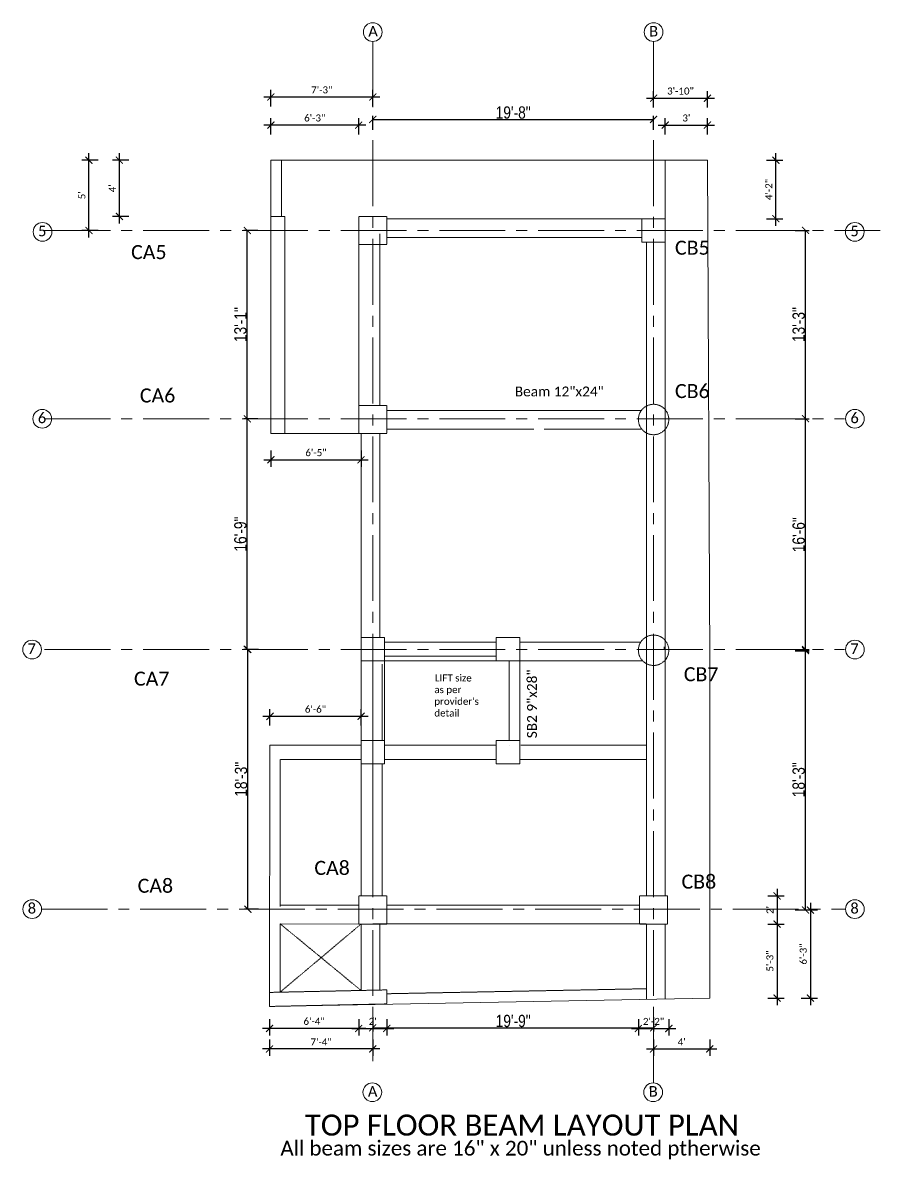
# Model space of a CAD drawing. Header units: inches. Extents: x 0 to 162649, y -36601 to -26324.
# Drawn here: x 154115 to 154848, y -32307 to -31336 of the extents above; entities that cross this region are included whole.
import ezdxf

# ---------------------------------------------------------------- set-up
doc = ezdxf.new("R2010")
doc.units = ezdxf.units.IN
doc.header["$MEASUREMENT"] = 0
doc.linetypes.add('CENTER2', pattern=[1.125, 0.75, -0.125, 0.125, -0.125])
doc.linetypes.add('DASHED', pattern=[0.75, 0.5, -0.25])
for name, color, linetype, lineweight in [('dimention', 1, 'Continuous', 13), ('Line', 31, 'Continuous', 5), ('OL_AR_Center line', 253, 'CENTER2', 13), ('OL_AR_Hatch', 253, 'Continuous', 0), ('OL_AR_SYMBOL', 1, 'Continuous', 5), ('OL_AR_Text', 140, 'Continuous', 5), ('OL_AR_WALL', 255, 'Continuous', 40)]:
    doc.layers.add(name, color=color, linetype=linetype, lineweight=lineweight)
doc.styles.add('1-16 Annotative Text', font='calibri.ttf', dxfattribs={"height": 0.0625})
doc.styles.add('1-8 Annotative Text', font='calibri.ttf', dxfattribs={"height": 0.125})
doc.styles.add('Arial', font='arial.ttf', dxfattribs={"width": 0.8})
doc.dimstyles.new('1-16 Annotative Dimension', dxfattribs={"dimtxt": 0.0625, "dimasz": 0.0625, "dimexe": 0.0625, "dimexo": 0.083333, "dimgap": 0.03125, "dimtad": 1, "dimdec": 0, "dimzin": 0, "dimdsep": 46, "dimlunit": 4, "dimtxsty": '1-16 Annotative Text', "dimblk": 'ARCHTICK', "dimcen": 0.0625, "dimdle": 0.0625, "dimadec": 0, "dimazin": 0, "dimtfac": 1, "dimtdec": 0, "dimtofl": 0, "dimtmove": 0, "dimatfit": 3, "dimfxl": 0.083333, "dimfxlon": 1, "dimtolj": 1, "dimtzin": 0, "dimarcsym": 1})
doc.dimstyles.new('Dim_OLA', dxfattribs={"dimscale": 1.5, "dimtxt": 7, "dimasz": 4, "dimexe": 2, "dimexo": 0.5, "dimgap": 0.3, "dimtad": 1, "dimdec": 0, "dimzin": 0, "dimdsep": 46, "dimlunit": 3, "dimtxsty": 'Arial', "dimblk": 'ARCHTICK', "dimcen": 0.05, "dimadec": 0, "dimazin": 0, "dimtfac": 1, "dimtdec": 0, "dimtix": 1, "dimtmove": 2, "dimatfit": 3, "dimldrblk": 'DOT', "dimfxl": 6, "dimfxlon": 1, "dimtolj": 1, "dimtzin": 0, "dimarcsym": 0})

# ---------------------------------------------------------------- blocks, each defined once
blk = doc.blocks.new('_ArchTick')
at = {"color": 0, "linetype": 'ByBlock', "const_width": 0.15}
blk.add_lwpolyline([(-0.5, -0.5), (0.5, 0.5)], dxfattribs=at)
blk = doc.blocks.new('*D601')
at = {"layer": 'Defpoints', "color": 0, "linetype": 'DASHED', "transparency": 16777216}
for p in [(154402.16, -31884.38), (154426.16, -31884.38), (154426.16, -32195.59)]:
    blk.add_point(p, dxfattribs=at)
at = {"layer": 'OL_AR_SYMBOL', "color": 0, "lineweight": -2, "transparency": 16777216}
blk.add_line((154396.16, -32195.59), (154432.16, -32195.59), dxfattribs=at)
at = {"layer": 'OL_AR_SYMBOL', "color": 0, "linetype": 'DASHED', "lineweight": -2, "transparency": 16777216}
for p, q in [((154402.16, -32187.59), (154402.16, -32201.59)), ((154426.16, -32187.59), (154426.16, -32201.59))]:
    blk.add_line(p, q, dxfattribs=at)
at = {"layer": 'OL_AR_SYMBOL', "color": 0, "linetype": 'DASHED', "lineweight": -2, "transparency": 16777216, "xscale": 6, "yscale": 6, "zscale": 6, "rotation": 180}
blk.add_blockref('_ArchTick', (154402.16, -32195.59), dxfattribs=at)
at = {"layer": 'OL_AR_SYMBOL', "color": 0, "linetype": 'DASHED', "lineweight": -2, "transparency": 16777216, "xscale": 6, "yscale": 6, "zscale": 6}
blk.add_blockref('_ArchTick', (154426.16, -32195.59), dxfattribs=at)
at = {"layer": 'OL_AR_SYMBOL', "color": 0, "linetype": 'DASHED', "transparency": 16777216, "insert": (154414.16, -32189.56), "char_height": 6, "attachment_point": 5, "style": '1-16 Annotative Text'}
blk.add_mtext("\\A1;2'", dxfattribs=at)
blk = doc.blocks.new('*D602')
at = {"layer": 'Defpoints', "color": 0, "linetype": 'DASHED', "transparency": 16777216}
for p in [(154641.16, -31872.38), (154667.16, -31872.38), (154667.16, -32195.59)]:
    blk.add_point(p, dxfattribs=at)
at = {"layer": 'OL_AR_SYMBOL', "color": 0, "lineweight": -2, "transparency": 16777216}
blk.add_line((154635.16, -32195.59), (154673.16, -32195.59), dxfattribs=at)
at = {"layer": 'OL_AR_SYMBOL', "color": 0, "linetype": 'DASHED', "lineweight": -2, "transparency": 16777216}
for p, q in [((154641.16, -32187.59), (154641.16, -32201.59)), ((154667.16, -32187.59), (154667.16, -32201.59))]:
    blk.add_line(p, q, dxfattribs=at)
at = {"layer": 'OL_AR_SYMBOL', "color": 0, "linetype": 'DASHED', "lineweight": -2, "transparency": 16777216, "xscale": 6, "yscale": 6, "zscale": 6, "rotation": 180}
blk.add_blockref('_ArchTick', (154641.16, -32195.59), dxfattribs=at)
at = {"layer": 'OL_AR_SYMBOL', "color": 0, "linetype": 'DASHED', "lineweight": -2, "transparency": 16777216, "xscale": 6, "yscale": 6, "zscale": 6}
blk.add_blockref('_ArchTick', (154667.16, -32195.59), dxfattribs=at)
at = {"layer": 'OL_AR_SYMBOL', "color": 0, "linetype": 'DASHED', "transparency": 16777216, "insert": (154654.16, -32189.56), "char_height": 6, "attachment_point": 5, "style": '1-16 Annotative Text'}
blk.add_mtext('\\A1;2\'-2"', dxfattribs=at)
blk = doc.blocks.new('*D670')
at = {"layer": 'Defpoints', "color": 0, "transparency": 16777216}
for p in [(154402.16, -32106.35), (154325.99, -32176.78), (154325.99, -32195.59)]:
    blk.add_point(p, dxfattribs=at)
at = {"layer": 'dimention', "color": 0, "lineweight": -2, "transparency": 16777216}
for p, q in [((154408.16, -32195.59), (154319.99, -32195.59)), ((154325.99, -32187.59), (154325.99, -32201.59)), ((154402.16, -32187.59), (154402.16, -32201.59))]:
    blk.add_line(p, q, dxfattribs=at)
at = {"layer": 'dimention', "color": 0, "lineweight": -2, "transparency": 16777216, "xscale": 6, "yscale": 6, "zscale": 6, "rotation": 180}
blk.add_blockref('_ArchTick', (154325.99, -32195.59), dxfattribs=at)
at = {"layer": 'dimention', "color": 0, "lineweight": -2, "transparency": 16777216, "xscale": 6, "yscale": 6, "zscale": 6}
blk.add_blockref('_ArchTick', (154402.16, -32195.59), dxfattribs=at)
at = {"layer": 'dimention', "color": 0, "transparency": 16777216, "insert": (154364.07, -32189.52), "char_height": 6, "attachment_point": 5, "style": '1-16 Annotative Text'}
blk.add_mtext('\\A1;6\'-4"', dxfattribs=at)
blk = doc.blocks.new('*D671')
at = {"layer": 'Defpoints', "color": 0, "transparency": 16777216}
for p in [(154414.16, -32106.14), (154325.97, -32176.85), (154325.97, -32213.11)]:
    blk.add_point(p, dxfattribs=at)
at = {"layer": 'dimention', "color": 0, "lineweight": -2, "transparency": 16777216}
for p, q in [((154325.97, -32205.11), (154325.97, -32219.11)), ((154414.16, -32205.11), (154414.16, -32219.11)), ((154420.16, -32213.11), (154319.97, -32213.11))]:
    blk.add_line(p, q, dxfattribs=at)
at = {"layer": 'dimention', "color": 0, "lineweight": -2, "transparency": 16777216, "xscale": 6, "yscale": 6, "zscale": 6, "rotation": 180}
blk.add_blockref('_ArchTick', (154325.97, -32213.11), dxfattribs=at)
at = {"layer": 'dimention', "color": 0, "lineweight": -2, "transparency": 16777216, "xscale": 6, "yscale": 6, "zscale": 6}
blk.add_blockref('_ArchTick', (154414.16, -32213.11), dxfattribs=at)
at = {"layer": 'dimention', "color": 0, "transparency": 16777216, "insert": (154370.06, -32207.1), "char_height": 6, "attachment_point": 5, "style": '1-16 Annotative Text'}
blk.add_mtext('\\A1;7\'-4"', dxfattribs=at)
blk = doc.blocks.new('*D672')
at = {"layer": 'Defpoints', "color": 0, "transparency": 16777216}
for p in [(154654.16, -32106.35), (154702.16, -32169.56), (154702.16, -32213.11)]:
    blk.add_point(p, dxfattribs=at)
at = {"layer": 'dimention', "color": 0, "lineweight": -2, "transparency": 16777216}
for p, q in [((154654.16, -32205.11), (154654.16, -32219.11)), ((154702.16, -32205.11), (154702.16, -32219.11)), ((154648.16, -32213.11), (154708.16, -32213.11))]:
    blk.add_line(p, q, dxfattribs=at)
at = {"layer": 'dimention', "color": 0, "lineweight": -2, "transparency": 16777216, "xscale": 6, "yscale": 6, "zscale": 6, "rotation": 180}
blk.add_blockref('_ArchTick', (154654.16, -32213.11), dxfattribs=at)
at = {"layer": 'dimention', "color": 0, "lineweight": -2, "transparency": 16777216, "xscale": 6, "yscale": 6, "zscale": 6}
blk.add_blockref('_ArchTick', (154702.16, -32213.11), dxfattribs=at)
at = {"layer": 'dimention', "color": 0, "transparency": 16777216, "insert": (154678.16, -32207.1), "char_height": 6, "attachment_point": 5, "style": '1-16 Annotative Text'}
blk.add_mtext("\\A1;4'", dxfattribs=at)
blk = doc.blocks.new('*D673')
at = {"layer": 'Defpoints', "color": 0, "transparency": 16777216}
for p in [(154404.16, -31928.83), (154326.34, -31953.38), (154404.16, -31953.38)]:
    blk.add_point(p, dxfattribs=at)
at = {"layer": 'dimention', "color": 0, "lineweight": -2, "transparency": 16777216}
for p, q in [((154326.34, -31936.83), (154326.34, -31922.83)), ((154404.16, -31936.83), (154404.16, -31922.83)), ((154320.34, -31928.83), (154410.16, -31928.83))]:
    blk.add_line(p, q, dxfattribs=at)
at = {"layer": 'dimention', "color": 0, "lineweight": -2, "transparency": 16777216, "xscale": 6, "yscale": 6, "zscale": 6, "rotation": 180}
blk.add_blockref('_ArchTick', (154326.34, -31928.83), dxfattribs=at)
at = {"layer": 'dimention', "color": 0, "lineweight": -2, "transparency": 16777216, "xscale": 6, "yscale": 6, "zscale": 6}
blk.add_blockref('_ArchTick', (154404.16, -31928.83), dxfattribs=at)
at = {"layer": 'dimention', "color": 0, "transparency": 16777216, "insert": (154365.25, -31922.76), "char_height": 6, "attachment_point": 5, "style": '1-16 Annotative Text'}
blk.add_mtext('\\A1;6\'-6"', dxfattribs=at)
blk = doc.blocks.new('*D674')
at = {"layer": 'Defpoints', "color": 0, "transparency": 16777216}
for p in [(154327.16, -31687.2), (154404.16, -31687.2), (154404.16, -31709.61)]:
    blk.add_point(p, dxfattribs=at)
at = {"layer": 'dimention', "color": 0, "lineweight": -2, "transparency": 16777216}
for p, q in [((154321.16, -31709.61), (154410.16, -31709.61)), ((154327.16, -31701.61), (154327.16, -31715.61)), ((154404.16, -31701.61), (154404.16, -31715.61))]:
    blk.add_line(p, q, dxfattribs=at)
at = {"layer": 'dimention', "color": 0, "lineweight": -2, "transparency": 16777216, "xscale": 6, "yscale": 6, "zscale": 6, "rotation": 180}
blk.add_blockref('_ArchTick', (154327.16, -31709.61), dxfattribs=at)
at = {"layer": 'dimention', "color": 0, "lineweight": -2, "transparency": 16777216, "xscale": 6, "yscale": 6, "zscale": 6}
blk.add_blockref('_ArchTick', (154404.16, -31709.61), dxfattribs=at)
at = {"layer": 'dimention', "color": 0, "transparency": 16777216, "insert": (154365.66, -31703.54), "char_height": 6, "attachment_point": 5, "style": '1-16 Annotative Text'}
blk.add_mtext('\\A1;6\'-5"', dxfattribs=at)
blk = doc.blocks.new('*D675')
at = {"layer": 'Defpoints', "color": 0, "transparency": 16777216}
for p in [(154327.08, -31423.61), (154327.08, -31453.63), (154402.16, -31501.63)]:
    blk.add_point(p, dxfattribs=at)
at = {"layer": 'dimention', "color": 0, "lineweight": -2, "transparency": 16777216}
for p, q in [((154327.08, -31431.61), (154327.08, -31417.61)), ((154402.16, -31431.61), (154402.16, -31417.61)), ((154408.16, -31423.61), (154321.08, -31423.61))]:
    blk.add_line(p, q, dxfattribs=at)
at = {"layer": 'dimention', "color": 0, "lineweight": -2, "transparency": 16777216, "xscale": 6, "yscale": 6, "zscale": 6, "rotation": 180}
blk.add_blockref('_ArchTick', (154327.08, -31423.61), dxfattribs=at)
at = {"layer": 'dimention', "color": 0, "lineweight": -2, "transparency": 16777216, "xscale": 6, "yscale": 6, "zscale": 6}
blk.add_blockref('_ArchTick', (154402.16, -31423.61), dxfattribs=at)
at = {"layer": 'dimention', "color": 0, "transparency": 16777216, "insert": (154364.62, -31417.54), "char_height": 6, "attachment_point": 5, "style": '1-16 Annotative Text'}
blk.add_mtext('\\A1;6\'-3"', dxfattribs=at)
blk = doc.blocks.new('*D676')
at = {"layer": 'Defpoints', "color": 0, "transparency": 16777216}
for p in [(154327.08, -31399.61), (154327.08, -31453.63), (154414.16, -31501.63)]:
    blk.add_point(p, dxfattribs=at)
at = {"layer": 'dimention', "color": 0, "lineweight": -2, "transparency": 16777216}
for p, q in [((154420.16, -31399.61), (154321.08, -31399.61)), ((154327.08, -31407.61), (154327.08, -31393.61)), ((154414.16, -31407.61), (154414.16, -31393.61))]:
    blk.add_line(p, q, dxfattribs=at)
at = {"layer": 'dimention', "color": 0, "lineweight": -2, "transparency": 16777216, "xscale": 6, "yscale": 6, "zscale": 6, "rotation": 180}
blk.add_blockref('_ArchTick', (154327.08, -31399.61), dxfattribs=at)
at = {"layer": 'dimention', "color": 0, "lineweight": -2, "transparency": 16777216, "xscale": 6, "yscale": 6, "zscale": 6}
blk.add_blockref('_ArchTick', (154414.16, -31399.61), dxfattribs=at)
at = {"layer": 'dimention', "color": 0, "transparency": 16777216, "insert": (154370.62, -31393.54), "char_height": 6, "attachment_point": 5, "style": '1-16 Annotative Text'}
blk.add_mtext('\\A1;7\'-3"', dxfattribs=at)
blk = doc.blocks.new('*D677')
at = {"layer": 'Defpoints', "color": 0, "transparency": 16777216}
for p in [(154700.16, -31423.61), (154700.16, -31453.63), (154664.16, -31503.63)]:
    blk.add_point(p, dxfattribs=at)
at = {"layer": 'dimention', "color": 0, "lineweight": -2, "transparency": 16777216}
for p, q in [((154664.16, -31431.61), (154664.16, -31417.61)), ((154700.16, -31431.61), (154700.16, -31417.61)), ((154658.16, -31423.61), (154706.16, -31423.61))]:
    blk.add_line(p, q, dxfattribs=at)
at = {"layer": 'dimention', "color": 0, "lineweight": -2, "transparency": 16777216, "xscale": 6, "yscale": 6, "zscale": 6, "rotation": 180}
blk.add_blockref('_ArchTick', (154664.16, -31423.61), dxfattribs=at)
at = {"layer": 'dimention', "color": 0, "lineweight": -2, "transparency": 16777216, "xscale": 6, "yscale": 6, "zscale": 6}
blk.add_blockref('_ArchTick', (154700.16, -31423.61), dxfattribs=at)
at = {"layer": 'dimention', "color": 0, "transparency": 16777216, "insert": (154682.16, -31417.54), "char_height": 6, "attachment_point": 5, "style": '1-16 Annotative Text'}
blk.add_mtext("\\A1;3'", dxfattribs=at)
blk = doc.blocks.new('*D678')
at = {"layer": 'Defpoints', "color": 0, "transparency": 16777216}
for p in [(154700.16, -31400.61), (154700.16, -31453.63), (154654.16, -31503.63)]:
    blk.add_point(p, dxfattribs=at)
at = {"layer": 'dimention', "color": 0, "lineweight": -2, "transparency": 16777216}
for p, q in [((154654.16, -31408.61), (154654.16, -31394.61)), ((154700.16, -31408.61), (154700.16, -31394.61)), ((154648.16, -31400.61), (154706.16, -31400.61))]:
    blk.add_line(p, q, dxfattribs=at)
at = {"layer": 'dimention', "color": 0, "lineweight": -2, "transparency": 16777216, "xscale": 6, "yscale": 6, "zscale": 6, "rotation": 180}
blk.add_blockref('_ArchTick', (154654.16, -31400.61), dxfattribs=at)
at = {"layer": 'dimention', "color": 0, "lineweight": -2, "transparency": 16777216, "xscale": 6, "yscale": 6, "zscale": 6}
blk.add_blockref('_ArchTick', (154700.16, -31400.61), dxfattribs=at)
at = {"layer": 'dimention', "color": 0, "transparency": 16777216, "insert": (154677.16, -31394.54), "char_height": 6, "attachment_point": 5, "style": '1-16 Annotative Text'}
blk.add_mtext('\\A1;3\'-10"', dxfattribs=at)
blk = doc.blocks.new('*D679')
at = {"layer": 'Defpoints', "color": 0, "transparency": 16777216}
for p in [(154197.66, -31453.63), (154327.08, -31453.63), (154327.16, -31501.63)]:
    blk.add_point(p, dxfattribs=at)
at = {"layer": 'dimention', "color": 0, "lineweight": -2, "transparency": 16777216}
for p, q in [((154197.66, -31507.63), (154197.66, -31447.63)), ((154205.66, -31453.63), (154191.66, -31453.63)), ((154205.66, -31501.63), (154191.66, -31501.63))]:
    blk.add_line(p, q, dxfattribs=at)
at = {"layer": 'dimention', "color": 0, "lineweight": -2, "transparency": 16777216, "xscale": 6, "yscale": 6, "zscale": 6}
for p, rotation in [((154197.66, -31453.63), 90), ((154197.66, -31501.63), 270)]:
    blk.add_blockref('_ArchTick', p, dxfattribs=dict(at, rotation=rotation))
at = {"layer": 'dimention', "color": 0, "transparency": 16777216, "insert": (154191.64, -31477.63), "char_height": 6, "attachment_point": 5, "rotation": 90, "style": '1-16 Annotative Text'}
blk.add_mtext("\\A1;4'", dxfattribs=at)
blk = doc.blocks.new('*D680')
at = {"layer": 'Defpoints', "color": 0, "transparency": 16777216}
for p in [(154171.66, -31453.63), (154327.16, -31453.63), (154327.16, -31513.63)]:
    blk.add_point(p, dxfattribs=at)
at = {"layer": 'dimention', "color": 0, "lineweight": -2, "transparency": 16777216}
for p, q in [((154171.66, -31519.63), (154171.66, -31447.63)), ((154179.66, -31453.63), (154165.66, -31453.63)), ((154179.66, -31513.63), (154165.66, -31513.63))]:
    blk.add_line(p, q, dxfattribs=at)
at = {"layer": 'dimention', "color": 0, "lineweight": -2, "transparency": 16777216, "xscale": 6, "yscale": 6, "zscale": 6}
for p, rotation in [((154171.66, -31453.63), 90), ((154171.66, -31513.63), 270)]:
    blk.add_blockref('_ArchTick', p, dxfattribs=dict(at, rotation=rotation))
at = {"layer": 'dimention', "color": 0, "transparency": 16777216, "insert": (154165.61, -31483.63), "char_height": 6, "attachment_point": 5, "rotation": 90, "style": '1-16 Annotative Text'}
blk.add_mtext("\\A1;5'", dxfattribs=at)
blk = doc.blocks.new('*D681')
at = {"layer": 'Defpoints', "color": 0, "transparency": 16777216}
for p in [(154666.16, -32082.35), (154664.16, -32106.35), (154759.66, -32106.35)]:
    blk.add_point(p, dxfattribs=at)
at = {"layer": 'dimention', "color": 0, "lineweight": -2, "transparency": 16777216}
for p, q in [((154759.66, -32076.35), (154759.66, -32112.35)), ((154751.66, -32082.35), (154765.66, -32082.35)), ((154751.66, -32106.35), (154765.66, -32106.35))]:
    blk.add_line(p, q, dxfattribs=at)
at = {"layer": 'dimention', "color": 0, "lineweight": -2, "transparency": 16777216, "xscale": 6, "yscale": 6, "zscale": 6}
for p, rotation in [((154759.66, -32082.35), 90), ((154759.66, -32106.35), 270)]:
    blk.add_blockref('_ArchTick', p, dxfattribs=dict(at, rotation=rotation))
at = {"layer": 'dimention', "color": 0, "transparency": 16777216, "insert": (154753.63, -32094.35), "char_height": 6, "attachment_point": 5, "rotation": 90, "style": '1-16 Annotative Text'}
blk.add_mtext("\\A1;2'", dxfattribs=at)
blk = doc.blocks.new('*D682')
at = {"layer": 'Defpoints', "color": 0, "transparency": 16777216}
for p in [(154664.16, -32106.35), (154702.16, -32169.56), (154759.66, -32169.56)]:
    blk.add_point(p, dxfattribs=at)
at = {"layer": 'dimention', "color": 0, "lineweight": -2, "transparency": 16777216}
for p, q in [((154751.66, -32106.35), (154765.66, -32106.35)), ((154759.66, -32100.35), (154759.66, -32175.56)), ((154751.66, -32169.56), (154765.66, -32169.56))]:
    blk.add_line(p, q, dxfattribs=at)
at = {"layer": 'dimention', "color": 0, "lineweight": -2, "transparency": 16777216, "xscale": 6, "yscale": 6, "zscale": 6}
for p, rotation in [((154759.66, -32106.35), 90), ((154759.66, -32169.56), 270)]:
    blk.add_blockref('_ArchTick', p, dxfattribs=dict(at, rotation=rotation))
at = {"layer": 'dimention', "color": 0, "transparency": 16777216, "insert": (154753.58, -32137.96), "char_height": 6, "attachment_point": 5, "rotation": 90, "style": '1-16 Annotative Text'}
blk.add_mtext('\\A1;5\'-3"', dxfattribs=at)
blk = doc.blocks.new('*D683')
at = {"layer": 'Defpoints', "color": 0, "transparency": 16777216}
for p in [(154666.16, -32094.35), (154702.16, -32169.56), (154788.16, -32169.56)]:
    blk.add_point(p, dxfattribs=at)
at = {"layer": 'dimention', "color": 0, "lineweight": -2, "transparency": 16777216}
for p, q in [((154788.16, -32088.35), (154788.16, -32175.56)), ((154780.16, -32094.35), (154794.16, -32094.35)), ((154780.16, -32169.56), (154794.16, -32169.56))]:
    blk.add_line(p, q, dxfattribs=at)
at = {"layer": 'dimention', "color": 0, "lineweight": -2, "transparency": 16777216, "xscale": 6, "yscale": 6, "zscale": 6}
for p, rotation in [((154788.16, -32094.35), 90), ((154788.16, -32169.56), 270)]:
    blk.add_blockref('_ArchTick', p, dxfattribs=dict(at, rotation=rotation))
at = {"layer": 'dimention', "color": 0, "transparency": 16777216, "insert": (154782.08, -32131.96), "char_height": 6, "attachment_point": 5, "rotation": 90, "style": '1-16 Annotative Text'}
blk.add_mtext('\\A1;6\'-3"', dxfattribs=at)
blk = doc.blocks.new('*D684')
at = {"layer": 'Defpoints', "color": 0, "transparency": 16777216}
for p in [(154700.16, -31453.63), (154758.66, -31453.63), (154664.16, -31503.63)]:
    blk.add_point(p, dxfattribs=at)
at = {"layer": 'dimention', "color": 0, "lineweight": -2, "transparency": 16777216}
for p, q in [((154758.66, -31509.63), (154758.66, -31447.63)), ((154750.66, -31453.63), (154764.66, -31453.63)), ((154750.66, -31503.63), (154764.66, -31503.63))]:
    blk.add_line(p, q, dxfattribs=at)
at = {"layer": 'dimention', "color": 0, "lineweight": -2, "transparency": 16777216, "xscale": 6, "yscale": 6, "zscale": 6}
for p, rotation in [((154758.66, -31453.63), 90), ((154758.66, -31503.63), 270)]:
    blk.add_blockref('_ArchTick', p, dxfattribs=dict(at, rotation=rotation))
at = {"layer": 'dimention', "color": 0, "transparency": 16777216, "insert": (154752.61, -31478.63), "char_height": 6, "attachment_point": 5, "rotation": 90, "style": '1-16 Annotative Text'}
blk.add_mtext('\\A1;4\'-2"', dxfattribs=at)
blk = doc.blocks.new('*D1403')
at = {"layer": 'Defpoints', "color": 0, "transparency": 16777216}
for p in [(154654.16, -31418.74), (154414.16, -31501.63), (154654.16, -31503.63)]:
    blk.add_point(p, dxfattribs=at)
at = {"layer": 'OL_AR_Text', "color": 0, "lineweight": -2, "transparency": 16777216}
for p, q in [((154414.16, -31427.74), (154414.16, -31415.74)), ((154414.16, -31418.74), (154654.16, -31418.74)), ((154654.16, -31427.74), (154654.16, -31415.74))]:
    blk.add_line(p, q, dxfattribs=at)
at = {"layer": 'OL_AR_Text', "color": 0, "lineweight": -2, "transparency": 16777216, "xscale": 6, "yscale": 6, "zscale": 6, "rotation": 180}
blk.add_blockref('_ArchTick', (154414.16, -31418.74), dxfattribs=at)
at = {"layer": 'OL_AR_Text', "color": 0, "lineweight": -2, "transparency": 16777216, "xscale": 6, "yscale": 6, "zscale": 6}
blk.add_blockref('_ArchTick', (154654.16, -31418.74), dxfattribs=at)
at = {"layer": 'OL_AR_Text', "color": 0, "transparency": 16777216, "insert": (154534.16, -31412.93), "char_height": 10.5, "attachment_point": 5, "style": 'Arial'}
blk.add_mtext('\\A1;19\'-8"', dxfattribs=at)
blk = doc.blocks.new('_Dot')
at = {"color": 0, "linetype": 'ByBlock', "lineweight": -2}
blk.add_line((-0.5, 0), (-1, 0), dxfattribs=at)
at = {"color": 0, "linetype": 'ByBlock', "const_width": 0.5}
blk.add_lwpolyline([(-0.25, 0, 1), (0.25, 0, 1)], format="xyb", close=True, dxfattribs=at)
blk = doc.blocks.new('*D1404')
at = {"layer": 'Defpoints', "color": 0, "transparency": 16777216}
for p in [(154414.16, -32106.35), (154654.16, -32106.35), (154654.16, -32195.06)]:
    blk.add_point(p, dxfattribs=at)
at = {"layer": 'OL_AR_Text', "color": 0, "lineweight": -2, "transparency": 16777216}
for p, q in [((154414.16, -32186.06), (154414.16, -32198.06)), ((154654.16, -32186.06), (154654.16, -32198.06)), ((154414.16, -32195.06), (154654.16, -32195.06))]:
    blk.add_line(p, q, dxfattribs=at)
at = {"layer": 'OL_AR_Text', "color": 0, "lineweight": -2, "transparency": 16777216, "xscale": 6, "yscale": 6, "zscale": 6, "rotation": 180}
blk.add_blockref('_ArchTick', (154414.16, -32195.06), dxfattribs=at)
at = {"layer": 'OL_AR_Text', "color": 0, "lineweight": -2, "transparency": 16777216, "xscale": 6, "yscale": 6, "zscale": 6}
blk.add_blockref('_ArchTick', (154654.16, -32195.06), dxfattribs=at)
at = {"layer": 'OL_AR_Text', "color": 0, "transparency": 16777216, "insert": (154534.16, -32189.25), "char_height": 10.5, "attachment_point": 5, "style": 'Arial'}
blk.add_mtext('\\A1;19\'-9"', dxfattribs=at)
blk = doc.blocks.new('*D1405')
at = {"layer": 'Defpoints', "color": 0, "transparency": 16777216}
for p in [(154307.48, -31871.66), (154326.51, -31871.66), (154353.52, -32093.63)]:
    blk.add_point(p, dxfattribs=at)
at = {"layer": 'OL_AR_Text', "color": 0, "lineweight": -2, "transparency": 16777216}
for p, q in [((154316.48, -31871.66), (154304.48, -31871.66)), ((154307.48, -32093.63), (154307.48, -31871.66)), ((154316.48, -32093.63), (154304.48, -32093.63))]:
    blk.add_line(p, q, dxfattribs=at)
at = {"layer": 'OL_AR_Text', "color": 0, "lineweight": -2, "transparency": 16777216, "xscale": 6, "yscale": 6, "zscale": 6}
for p, rotation in [((154307.48, -31871.66), 90), ((154307.48, -32093.63), 270)]:
    blk.add_blockref('_ArchTick', p, dxfattribs=dict(at, rotation=rotation))
at = {"layer": 'OL_AR_Text', "color": 0, "transparency": 16777216, "insert": (154301.66, -31982.65), "char_height": 10.5, "attachment_point": 5, "rotation": 90, "style": 'Arial'}
blk.add_mtext('\\A1;18\'-3"', dxfattribs=at)
blk = doc.blocks.new('*D1406')
at = {"layer": 'Defpoints', "color": 0, "transparency": 16777216}
for p in [(154306.94, -31674.57), (154326.85, -31674.57), (154326.51, -31871.66)]:
    blk.add_point(p, dxfattribs=at)
at = {"layer": 'OL_AR_Text', "color": 0, "lineweight": -2, "transparency": 16777216}
for p, q in [((154315.94, -31674.57), (154303.94, -31674.57)), ((154306.94, -31871.66), (154306.94, -31674.57)), ((154315.94, -31871.66), (154303.94, -31871.66))]:
    blk.add_line(p, q, dxfattribs=at)
at = {"layer": 'OL_AR_Text', "color": 0, "lineweight": -2, "transparency": 16777216, "xscale": 6, "yscale": 6, "zscale": 6}
for p, rotation in [((154306.94, -31674.57), 90), ((154306.94, -31871.66), 270)]:
    blk.add_blockref('_ArchTick', p, dxfattribs=dict(at, rotation=rotation))
at = {"layer": 'OL_AR_Text', "color": 0, "transparency": 16777216, "insert": (154301.13, -31773.12), "char_height": 10.5, "attachment_point": 5, "rotation": 90, "style": 'Arial'}
blk.add_mtext('\\A1;16\'-9"', dxfattribs=at)
blk = doc.blocks.new('*D1407')
at = {"layer": 'Defpoints', "color": 0, "transparency": 16777216}
for p in [(154306.94, -31513.63), (154327.13, -31513.63), (154326.85, -31674.57)]:
    blk.add_point(p, dxfattribs=at)
at = {"layer": 'OL_AR_Text', "color": 0, "lineweight": -2, "transparency": 16777216}
for p, q in [((154315.94, -31513.63), (154303.94, -31513.63)), ((154306.94, -31674.57), (154306.94, -31513.63)), ((154315.94, -31674.57), (154303.94, -31674.57))]:
    blk.add_line(p, q, dxfattribs=at)
at = {"layer": 'OL_AR_Text', "color": 0, "lineweight": -2, "transparency": 16777216, "xscale": 6, "yscale": 6, "zscale": 6}
for p, rotation in [((154306.94, -31513.63), 90), ((154306.94, -31674.57), 270)]:
    blk.add_blockref('_ArchTick', p, dxfattribs=dict(at, rotation=rotation))
at = {"layer": 'OL_AR_Text', "color": 0, "transparency": 16777216, "insert": (154301.12, -31594.1), "char_height": 10.5, "attachment_point": 5, "rotation": 90, "style": 'Arial'}
blk.add_mtext('\\A1;13\'-1"', dxfattribs=at)
blk = doc.blocks.new('*D1408')
at = {"layer": 'Defpoints', "color": 0, "transparency": 16777216}
for p in [(154594.19, -31871.75), (154784, -31871.75), (154269.56, -32094.35)]:
    blk.add_point(p, dxfattribs=at)
at = {"layer": 'OL_AR_Text', "color": 0, "lineweight": -2, "transparency": 16777216}
for p, q in [((154775, -31871.75), (154787, -31871.75)), ((154784, -32094.35), (154784, -31871.75)), ((154775, -32094.35), (154787, -32094.35))]:
    blk.add_line(p, q, dxfattribs=at)
at = {"layer": 'OL_AR_Text', "color": 0, "lineweight": -2, "transparency": 16777216, "xscale": 6, "yscale": 6, "zscale": 6}
for p, rotation in [((154784, -31871.75), 90), ((154784, -32094.35), 270)]:
    blk.add_blockref('_ArchTick', p, dxfattribs=dict(at, rotation=rotation))
at = {"layer": 'OL_AR_Text', "color": 0, "transparency": 16777216, "insert": (154778.18, -31983.05), "char_height": 10.5, "attachment_point": 5, "rotation": 90, "style": 'Arial'}
blk.add_mtext('\\A1;18\'-3"', dxfattribs=at)
blk = doc.blocks.new('*D1401')
at = {"layer": 'Defpoints', "color": 0, "transparency": 16777216}
for p in [(154592.19, -31674.57), (154784, -31674.57), (154594.19, -31872.75)]:
    blk.add_point(p, dxfattribs=at)
at = {"layer": 'OL_AR_Text', "color": 0, "lineweight": -2, "transparency": 16777216}
for p, q in [((154775, -31674.57), (154787, -31674.57)), ((154784, -31872.75), (154784, -31674.57)), ((154775, -31872.75), (154787, -31872.75))]:
    blk.add_line(p, q, dxfattribs=at)
at = {"layer": 'OL_AR_Text', "color": 0, "lineweight": -2, "transparency": 16777216, "xscale": 6, "yscale": 6, "zscale": 6}
for p, rotation in [((154784, -31674.57), 90), ((154784, -31872.75), 270)]:
    blk.add_blockref('_ArchTick', p, dxfattribs=dict(at, rotation=rotation))
at = {"layer": 'OL_AR_Text', "color": 0, "transparency": 16777216, "insert": (154778.19, -31773.66), "char_height": 10.5, "attachment_point": 5, "rotation": 90, "style": 'Arial'}
blk.add_mtext('\\A1;16\'-6"', dxfattribs=at)
blk = doc.blocks.new('*D1402')
at = {"layer": 'Defpoints', "color": 0, "transparency": 16777216}
for p in [(154594.19, -31513.63), (154784, -31513.63), (154592.19, -31674.57)]:
    blk.add_point(p, dxfattribs=at)
at = {"layer": 'OL_AR_Text', "color": 0, "lineweight": -2, "transparency": 16777216}
for p, q in [((154775, -31513.63), (154787, -31513.63)), ((154784, -31674.57), (154784, -31513.63)), ((154775, -31674.57), (154787, -31674.57))]:
    blk.add_line(p, q, dxfattribs=at)
at = {"layer": 'OL_AR_Text', "color": 0, "lineweight": -2, "transparency": 16777216, "xscale": 6, "yscale": 6, "zscale": 6}
for p, rotation in [((154784, -31513.63), 90), ((154784, -31674.57), 270)]:
    blk.add_blockref('_ArchTick', p, dxfattribs=dict(at, rotation=rotation))
at = {"layer": 'OL_AR_Text', "color": 0, "transparency": 16777216, "insert": (154778.18, -31594.1), "char_height": 10.5, "attachment_point": 5, "rotation": 90, "style": 'Arial'}
blk.add_mtext('\\A1;13\'-3"', dxfattribs=at)

msp = doc.modelspace()

# ---------------------------------------------------------------- linework, layer by layer
at = {"layer": 'dimention'}
msp.add_line((154402.16, -32106.35), (154334.99, -32106.11), dxfattribs=at)
for centre in [(154414.16, -31344.13), (154654.16, -31344.13), (154131.98, -31514.84), (154826.11, -31514.84), (154131.77, -31674.57), (154826.16, -31674.57), (154123.08, -31871.82), (154826.19, -31871.82), (154123.16, -32093.63), (154826.16, -32093.63), (154413.8, -32250.1), (154653.8, -32250.1)]:
    msp.add_circle(centre, 8, dxfattribs=at)
at = {"layer": 'Line'}
msp.add_lwpolyline([(154702.16, -31881.38), (154702.16, -32169.56), (154325.97, -32176.85), (154326.34, -31953.38), (154404.16, -31953.38), (154404.16, -31687.2), (154327.08, -31687.2), (154327.08, -31453.63), (154700.16, -31453.63), (154702.16, -31881.38)], dxfattribs=at)
at = {"layer": 'OL_AR_Center line', "ltscale": 75}
for p, q in [((154414.16, -31352.13), (154414.16, -32223.45)), ((154654.16, -31352.13), (154654.16, -32242.11)), ((154133.7, -31513.63), (154847.86, -31513.63)), ((154133.7, -31674.57), (154817.36, -31674.57)), ((154133.7, -31871.66), (154817.36, -31871.66)), ((154131.16, -32093.63), (154818.16, -32093.63))]:
    msp.add_line(p, q, dxfattribs=at)
at = {"layer": 'OL_AR_Hatch'}
for p, q in [((154404.16, -31881.38), (154404.16, -32082.35)), ((154424.16, -31949.52), (154424.16, -31881.38))]:
    msp.add_line(p, q, dxfattribs=at)
for points in [[(154327.08, -31453.63), (154664.16, -31453.63), (154664.16, -31815.54)], [(154327.08, -31683.57), (154327.08, -31453.63)], [(154644.16, -31503.63), (154426.16, -31503.63)], [(154402.16, -31525.63), (154402.16, -31525.63), (154402.16, -31674.57)], [(154664.16, -31523.63), (154664.16, -32082.35)], [(154404.16, -31687.2), (154404.16, -31880.38)], [(154414.16, -31881.38), (154414.16, -32049.14)], [(154326.34, -31953.38), (154404.16, -31953.38)], [(154334.99, -32106.11), (154334.99, -32164.59)]]:
    msp.add_lwpolyline(points, dxfattribs=at)
at = {"layer": 'OL_AR_SYMBOL', "linetype": 'DASHED'}
for p, q in [((154336.08, -31501.63), (154336.08, -31453.63)), ((154339.16, -31501.63), (154327.08, -31501.63)), ((154327.16, -31687.2), (154327.16, -31501.63)), ((154339.16, -31687.2), (154339.16, -31501.63)), ((154336.08, -31513.29), (154336.08, -31513.29)), ((154327.08, -31667.57), (154327.16, -31667.57)), ((154426.16, -31667.57), (154643.63, -31667.57)), ((154327.08, -31683.57), (154327.16, -31683.57)), ((154339.16, -31687.2), (154327.16, -31687.2)), ((154426.16, -31683.57), (154551.74, -31683.57)), ((154560.74, -31683.57), (154643.63, -31683.57)), ((154422.16, -31884.38), (154422.16, -31949.52)), ((154530.74, -31949.52), (154530.74, -31881.38)), ((154539.74, -31952.38), (154539.74, -31876.38)), ((154404.16, -31965.66), (154334.99, -31965.66)), ((154422.16, -31969.52), (154422.16, -32082.35)), ((154334.99, -32106.11), (154404.16, -32163.11)), ((154334.99, -32164.59), (154404.16, -32106.35)), ((154404.16, -32106.35), (154404.16, -32163.11)), ((154420.16, -32106.35), (154420.16, -32162.76)), ((154325.99, -32176.78), (154326.01, -32164.78)), ((154326.01, -32164.78), (154426.09, -32162.64)), ((154426.09, -32162.64), (154426.35, -32174.63)), ((154325.99, -32176.78), (154426.35, -32174.63))]:
    msp.add_line(p, q, dxfattribs=at)
for points in [[(154327.08, -31683.57), (154327.08, -31501.92)], [(154327.08, -31503.63), (154327.16, -31503.63)], [(154426.16, -31501.63), (154426.16, -31525.63), (154402.16, -31525.63), (154402.16, -31501.63), (154426.16, -31501.63)], [(154664.16, -31503.63), (154664.16, -31523.63), (154644.16, -31523.63), (154644.16, -31503.63), (154664.16, -31503.63)], [(154420.16, -31516.63), (154420.16, -31663.2)], [(154644.16, -31519.63), (154426.16, -31519.63)], [(154648.16, -31523.63), (154648.16, -32082.35)], [(154426.16, -31663.2), (154426.16, -31687.2), (154402.16, -31687.2), (154402.16, -31663.2), (154426.16, -31663.2)], [(154420.16, -31687.2), (154420.16, -31861.38)], [(154424.16, -31861.38), (154424.16, -31881.38), (154404.16, -31881.38), (154404.16, -31861.38), (154424.16, -31861.38)], [(154519.74, -31865.38), (154424.16, -31865.38)], [(154519.74, -31865.38), (154424.16, -31865.38), (154424.16, -31865.38)], [(154539.74, -31861.38), (154539.74, -31881.38), (154519.74, -31881.38), (154519.74, -31861.38), (154539.74, -31861.38)], [(154643.2, -31865.38), (154539.74, -31865.38)], [(154539.74, -31877.38), (154539.74, -31877.38), (154539.74, -31865.38)], [(154663.16, -31869.38), (154663.16, -31872.38)], [(154644.77, -31881.38), (154405.16, -31881.38)], [(154424.16, -31877.38), (154519.74, -31877.38)], [(154424.16, -31949.52), (154424.16, -31969.52), (154404.16, -31969.52), (154404.16, -31949.52), (154424.16, -31949.52)], [(154519.74, -31953.38), (154424.16, -31953.38)], [(154539.74, -31949.52), (154539.74, -31969.52), (154519.74, -31969.52), (154519.74, -31949.52), (154539.74, -31949.52)], [(154539.74, -31950.52), (154539.74, -31965.66), (154648.16, -31965.66)], [(154539.74, -31965.66), (154539.74, -31965.66), (154539.74, -31953.38)], [(154648.16, -31953.38), (154540.74, -31953.38)], [(154334.99, -31965.66), (154334.99, -32091.35)], [(154424.16, -31965.66), (154519.74, -31965.66)], [(154426.16, -32082.35), (154426.16, -32106.35), (154402.16, -32106.35), (154402.16, -32082.35), (154426.16, -32082.35)], [(154666.16, -32082.35), (154666.16, -32106.35), (154642.16, -32106.35), (154642.16, -32082.35), (154666.16, -32082.35)], [(154334.99, -32090.35), (154402.16, -32090.35)], [(154426.16, -32090.14), (154642.16, -32090.14)], [(154414.16, -32106.14), (154648.16, -32106.14)], [(154648.16, -32106.14), (154648.16, -32170.61)], [(154664.16, -32106.35), (154664.16, -32170.3)], [(154648.16, -32161.63), (154426.16, -32165.93)], [(154418.8, -32244.07), (154418.8, -32244.12)], [(154416.8, -32253.12), (154416.8, -32253.38)]]:
    msp.add_lwpolyline(points, dxfattribs=at)
msp.add_lwpolyline([(154530.74, -31953.38), (154530.74, -31953.38)], close=True, dxfattribs=at)
for centre in [(154654.16, -31675.2), (154654.16, -31872.38)]:
    msp.add_circle(centre, 13, dxfattribs=at)
at = {"layer": 'OL_AR_WALL'}
msp.add_line((154182.58, -31513.29), (154182.58, -31513.29), dxfattribs=at)

# ---------------------------------------------------------------- texts
at = {"layer": 'dimention', "style": '1-16 Annotative Text'}
for s, p in [('A', (154410.43, -31347.95)), ('B', (154650.43, -31347.95)), ('5', (154128.25, -31518.65)), ('5', (154822.39, -31518.65)), ('6', (154128.05, -31678.39)), ('6', (154822.43, -31678.39)), ('7', (154119.32, -31875.57)), ('7', (154822.43, -31875.57)), ('8', (154119.43, -32097.45)), ('8', (154822.43, -32097.45)), ('A', (154410.08, -32253.92)), ('B', (154650.08, -32253.92))]:
    msp.add_text(s, height=9, rotation=1, dxfattribs=at).set_placement(p)
at = {"layer": 'OL_AR_Text', "attachment_point": 1, "style": '1-8 Annotative Text'}
for s, insert, char_height in [('CA5', (154207.68, -31526.15), 12), ('CB5', (154672.43, -31522.39), 12), ('CA6', (154215.18, -31648.65), 12), ('Beam 12"x24"', (154535.55, -31647.03), 8.4), ('CB6', (154672.43, -31644.89), 12), ('CA7', (154210.18, -31890.65), 12), ('CB7', (154679.98, -31886.89), 12), ('CA8', (154364.29, -32052.38), 12), ('CA8', (154213.29, -32067.64), 12), ('CB8', (154678.04, -32064.12), 12)]:
    msp.add_mtext(s, dxfattribs=dict(at, insert=insert, char_height=char_height))
at = {"layer": 'OL_AR_Text', "char_height": 6, "width": 56.506, "attachment_point": 1, "style": '1-16 Annotative Text'}
for s, insert in [('\\A1;LIFT size', (154467.35, -31893.08)), ("\\A1;as per provider's detail", (154466.82, -31903.02))]:
    msp.add_mtext(s, dxfattribs=dict(at, insert=insert))
at = {"layer": 'OL_AR_Text', "insert": (154546.05, -31947.59), "char_height": 8.4, "attachment_point": 1, "rotation": 90, "style": '1-8 Annotative Text'}
msp.add_mtext('SB2 9"x28"', dxfattribs=at)
at = {"layer": 'OL_AR_Text', "attachment_point": 1, "style": '1-8 Annotative Text'}
for s, insert, char_height in [('TOP FLOOR BEAM LAYOUT PLAN', (154356.11, -32269.15), 18), ('All beam sizes are 16" x 20" unless noted ptherwise', (154335.26, -32291.61), 12.6)]:
    msp.add_mtext_dynamic_manual_height_columns(s, width=432.2308, gutter_width=60, heights=[0], dxfattribs=dict(at, insert=insert, char_height=char_height))

# ---------------------------------------------------------------- dimensions: what is measured, and where the dimension line sits
at = {"layer": 'dimention'}
for base, p1, p2, picture, middle in [((154327.08, -31399.61), (154414.16, -31501.63), (154327.08, -31453.63), '*D676', (154370.62, -31393.54)), ((154700.16, -31400.61), (154654.16, -31503.63), (154700.16, -31453.63), '*D678', (154677.16, -31394.54)), ((154327.08, -31423.61), (154402.16, -31501.63), (154327.08, -31453.63), '*D675', (154364.62, -31417.54)), ((154700.16, -31423.61), (154664.16, -31503.63), (154700.16, -31453.63), '*D677', (154682.16, -31417.54)), ((154404.16, -31709.61), (154327.16, -31687.2), (154404.16, -31687.2), '*D674', (154365.66, -31703.54)), ((154404.16, -31928.83), (154326.34, -31953.38), (154404.16, -31953.38), '*D673', (154365.25, -31922.76)), ((154325.97, -32213.11), (154414.16, -32106.14), (154325.97, -32176.85), '*D671', (154370.06, -32207.1)), ((154325.99, -32195.59), (154402.16, -32106.35), (154325.99, -32176.78), '*D670', (154364.07, -32189.52)), ((154702.16, -32213.11), (154654.16, -32106.35), (154702.16, -32169.56), '*D672', (154678.16, -32207.1))]:
    dim = msp.add_linear_dim(base=base, p1=p1, p2=p2, dimstyle='1-16 Annotative Dimension', override={"dimscale": 0, "dimtix": 0, "dimtofl": 0, "dimtmove": 0, "dimatfit": 3}, dxfattribs=at)
    dim.commit()
    dim.dimension.update_dxf_attribs({"geometry": picture, "text_midpoint": middle})
for base, p1, p2, override, picture, middle in [((154171.66, -31453.63), (154327.16, -31513.63), (154327.16, -31453.63), {"dimscale": 0, "dimtix": 0, "dimtofl": 0, "dimtmove": 0, "dimatfit": 3}, '*D680', (154165.61, -31483.63)), ((154197.66, -31453.63), (154327.16, -31501.63), (154327.08, -31453.63), {"dimscale": 0, "dimtix": 0, "dimtofl": 0, "dimtmove": 0, "dimatfit": 3}, '*D679', (154191.64, -31477.63)), ((154758.66, -31453.63), (154664.16, -31503.63), (154700.16, -31453.63), {"dimscale": 0, "dimtix": 0, "dimtofl": 0, "dimtmove": 0, "dimatfit": 3}, '*D684', (154752.61, -31478.63)), ((154759.66, -32106.35), (154666.16, -32082.35), (154664.16, -32106.35), {"dimscale": 0, "dimtix": 0, "dimtofl": 0, "dimtmove": 0, "dimatfit": 3}, '*D681', (154753.63, -32094.35)), ((154788.16, -32169.56), (154666.16, -32094.35), (154702.16, -32169.56), {"dimscale": 0, "dimtix": 0, "dimtofl": 0, "dimtmove": 0, "dimatfit": 3}, '*D683', (154782.08, -32131.96)), ((154759.66, -32169.56), (154664.16, -32106.35), (154702.16, -32169.56), {"dimscale": 0, "dimtix": 0, "dimtofl": 0, "dimtmove": 1, "dimatfit": 3}, '*D682', (154753.58, -32137.96))]:
    dim = msp.add_linear_dim(base=base, p1=p1, p2=p2, angle=90, dimstyle='1-16 Annotative Dimension', override=override, dxfattribs=at)
    dim.commit()
    dim.dimension.update_dxf_attribs({"geometry": picture, "text_midpoint": middle})
at = {"layer": 'OL_AR_SYMBOL', "linetype": 'DASHED'}
for base, p1, p2, picture, middle in [((154667.16, -32195.59), (154641.16, -31872.38), (154667.16, -31872.38), '*D602', (154654.16, -32189.56)), ((154426.16, -32195.59), (154402.16, -31884.38), (154426.16, -31884.38), '*D601', (154414.16, -32189.56))]:
    dim = msp.add_linear_dim(base=base, p1=p1, p2=p2, dimstyle='1-16 Annotative Dimension', override={"dimscale": 0, "dimtix": 0, "dimtofl": 0, "dimtmove": 1, "dimatfit": 3}, dxfattribs=at)
    dim.commit()
    dim.dimension.update_dxf_attribs({"geometry": picture, "text_midpoint": middle})
at = {"layer": 'OL_AR_Text'}
for base, p1, p2, text, picture, middle in [((154654.16, -31418.74), (154414.16, -31501.63), (154654.16, -31503.63), '19\'-8"', '*D1403', (154534.16, -31412.93)), ((154654.16, -32195.06), (154414.16, -32106.35), (154654.16, -32106.35), '19\'-9"', '*D1404', (154534.16, -32189.25))]:
    dim = msp.add_linear_dim(base=base, p1=p1, p2=p2, text=text, dimstyle='Dim_OLA', dxfattribs=at)
    dim.commit()
    dim.dimension.update_dxf_attribs({"geometry": picture, "text_midpoint": middle})
for base, p1, p2, text, picture, middle in [((154306.94, -31513.63), (154326.85, -31674.57), (154327.13, -31513.63), '13\'-1"', '*D1407', (154301.12, -31594.1)), ((154784, -31513.63), (154592.19, -31674.57), (154594.19, -31513.63), '13\'-3"', '*D1402', (154778.18, -31594.1)), ((154306.94, -31674.57), (154326.51, -31871.66), (154326.85, -31674.57), '16\'-9"', '*D1406', (154301.13, -31773.12)), ((154784, -31871.75), (154269.56, -32094.35), (154594.19, -31871.75), '18\'-3"', '*D1408', (154778.18, -31983.05)), ((154307.48, -31871.66), (154353.52, -32093.63), (154326.51, -31871.66), '18\'-3"', '*D1405', (154301.66, -31982.65))]:
    dim = msp.add_linear_dim(base=base, p1=p1, p2=p2, angle=90, text=text, dimstyle='Dim_OLA', dxfattribs=at)
    dim.commit()
    dim.dimension.update_dxf_attribs({"geometry": picture, "text_midpoint": middle})
dim = msp.add_linear_dim(base=(154784, -31674.57), p1=(154594.19, -31872.75), p2=(154592.19, -31674.57), angle=90, dimstyle='Dim_OLA', dxfattribs=at)
dim.commit()
dim.dimension.update_dxf_attribs({"geometry": '*D1401', "text_midpoint": (154778.19, -31773.66)})

doc.saveas('drawing.dxf')
